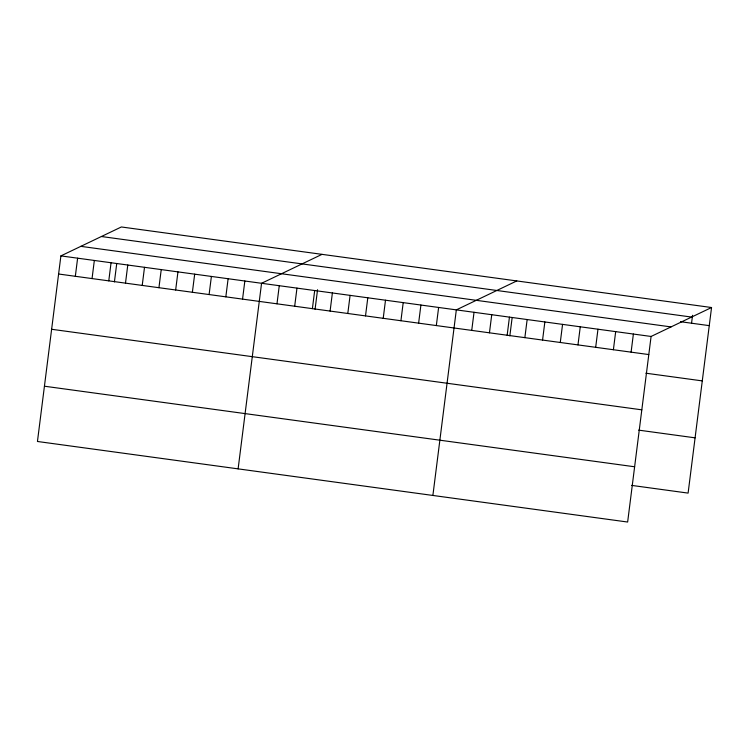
<?xml version="1.0" encoding="UTF-8"?>
<svg xmlns="http://www.w3.org/2000/svg" width="749" height="749" viewBox="0 0 749 749"><rect width="100%" height="100%" fill="white"/><g stroke="black" fill="none" stroke-linecap="round" stroke-linejoin="round"><path stroke-width="1.12" d="M711.55 307.521L121.357 226.966L60.894 255.896L37.45 441.479L627.643 522.034L651.087 336.46L711.55 307.521L688.106 493.104L631.669 485.399M75.331 276.297L77.615 258.18M92.052 278.581L94.337 260.465M108.774 280.856L111.058 262.749M114.41 281.924L116.741 263.498M125.495 283.141L127.779 265.024M142.216 285.425L144.51 267.309M158.938 287.71L161.232 269.593M175.659 289.994L177.953 271.878M192.381 292.269L194.674 274.162M209.102 294.554L211.396 276.437M225.833 296.838L228.117 278.722M242.554 299.123L244.839 281.006M238.116 468.874L261.56 283.291L322.023 254.351M276.98 303.822L279.265 285.706M294.685 306.238L296.969 288.122M312.389 308.654L314.683 290.537M315.076 309.309L317.548 289.732M330.094 311.069L332.387 292.953M347.798 313.485L350.092 295.368M365.512 315.9L367.796 297.793M383.216 318.316L385.501 300.209M400.921 320.741L403.205 302.624M418.625 323.156L420.91 305.04M436.33 325.572L438.624 307.455M432.885 495.454L456.328 309.871L516.782 280.931M471.739 330.403L474.033 312.286M489.453 332.818L491.737 314.702M507.157 335.234L509.442 317.127M509.844 335.889L512.166 317.473M524.862 337.649L527.146 319.542M542.566 340.074L544.851 321.958M560.271 342.49L562.565 324.373M577.975 344.905L580.269 326.789M595.68 347.321L597.974 329.204M613.394 349.736L615.678 331.62M631.098 352.152L633.382 334.035M691.552 323.212L692.553 315.292M101.405 236.515L691.599 317.07M680.485 321.705L709.266 325.637M80.845 246.346L671.038 326.91M60.894 255.896L651.087 336.46M58.609 274.012L648.803 354.567M645.844 373.199L702.281 380.895M51.625 329.279L641.818 409.834M638.654 430.132L695.091 437.837M44.434 386.212L634.628 466.777"/></g></svg>
